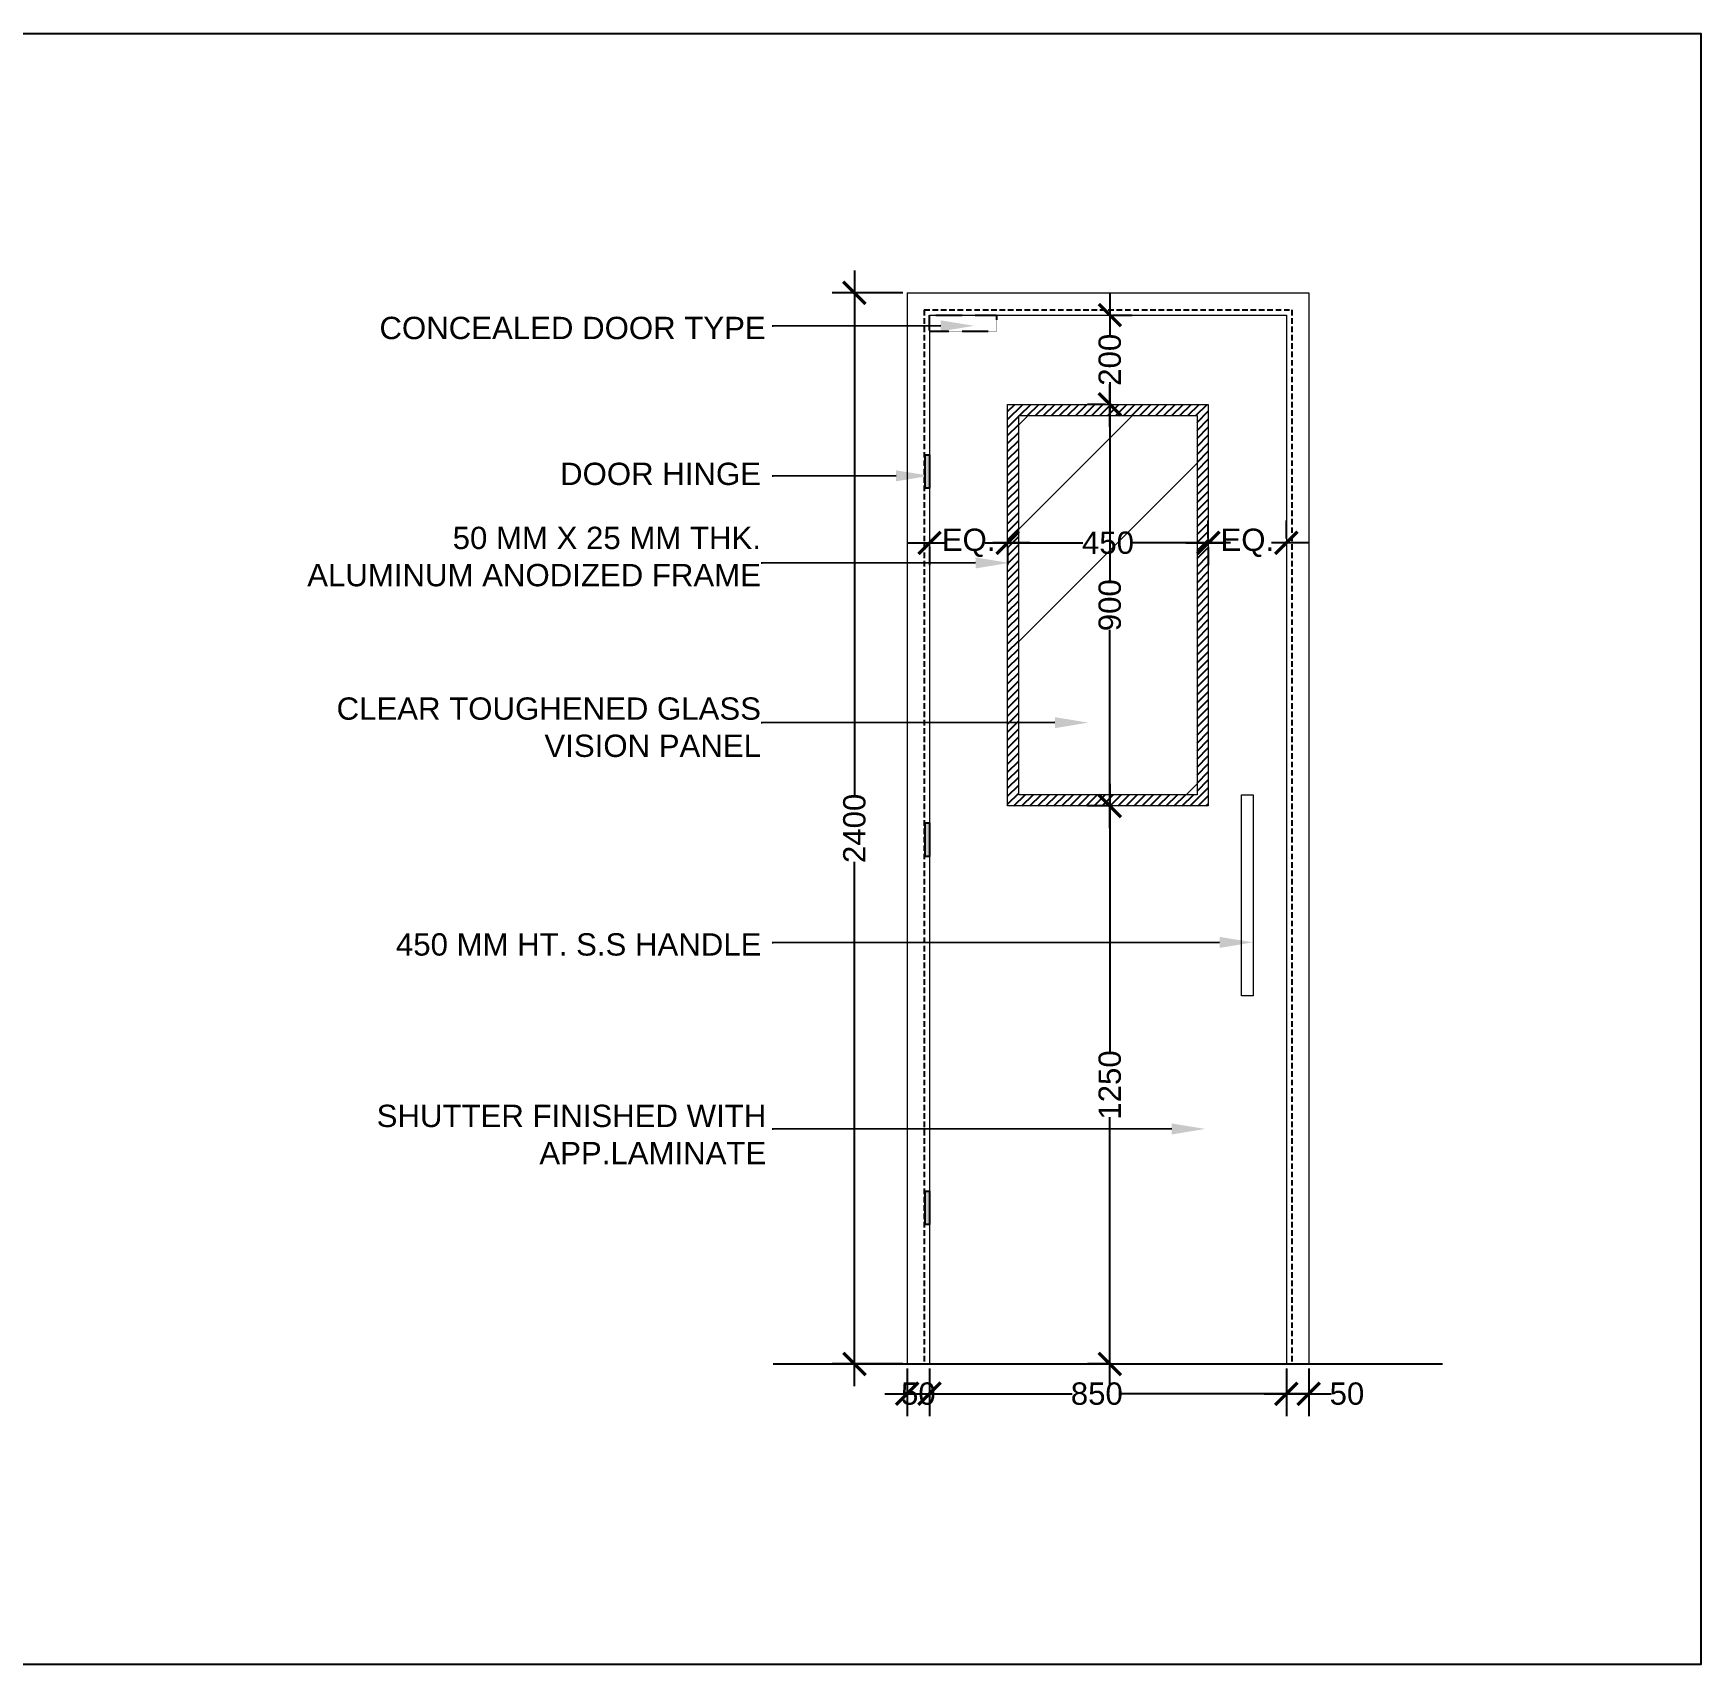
# Model space of a CAD drawing. Header units: millimetres. Extents: x -661525 to 498941, y 282148 to 1359693.
# Drawn here: x -339209 to -335474, y 288714 to 292369 of the extents above; entities that cross this region are included whole.
import ezdxf
from ezdxf import colors
from ezdxf.entities.mleader import LeaderData, LeaderLine
from ezdxf.math import Vec2, Vec3

# ---------------------------------------------------------------- set-up
doc = ezdxf.new("R2010")
doc.units = ezdxf.units.MM
doc.header["$LTSCALE"] = 2.5
doc.header["$PDMODE"] = 35
doc.header["$PDSIZE"] = 15
doc.linetypes.add('DASHED', pattern=[0.75, 0.5, -0.25])
doc.layers.get('0').update_dxf_attribs({"linetype": 'CONTINUOUS'})
doc.layers.get('DEFPOINTS').update_dxf_attribs({"linetype": 'CONTINUOUS'})
for name, color, linetype in [('A-HATCH', 251, 'CONTINUOUS'), ('DOOR TEXT', 7, 'CONTINUOUS'), ('DOOR TYPE', 7, 'CONTINUOUS'), ('HATCH', 8, 'CONTINUOUS')]:
    doc.layers.add(name, color=color, linetype=linetype)
for name, color, linetype, lineweight in [('DIM', 47, 'CONTINUOUS', 18), ('furn', 26, 'CONTINUOUS', 18), ('partition', 6, 'CONTINUOUS', 18)]:
    doc.layers.add(name, color=color, linetype=linetype, lineweight=lineweight)
doc.styles.add('ARIAL', font='arial.ttf')
doc.styles.add('COMPLEX', font='complex.shx', dxfattribs={"width": 0.8})
doc.styles.add('SIMPLEX', font='verdana.ttf', dxfattribs={"height": 200})
doc.styles.get("Standard").update_dxf_attribs({"font": 'txt.shx', "height": 1})
doc.dimstyles.new('TICK100', dxfattribs={"dimtxt": 250, "dimasz": 200, "dimexe": 150, "dimexo": 10, "dimgap": 50, "dimtad": 0, "dimdec": 0, "dimrnd": 5, "dimzin": 1, "dimdsep": 46, "dimtxsty": 'COMPLEX', "dimblk1": 'ARCHTICK', "dimblk2": 'ARCHTICK', "dimsah": 1, "dimcen": 0.09375, "dimdle": 150, "dimclrd": 11, "dimclre": 11, "dimclrt": 7, "dimadec": 0, "dimazin": 0, "dimtfac": 1, "dimtdec": 0, "dimtofl": 0, "dimtmove": 0, "dimatfit": 3, "dimldrblk": 'OPEN90', "dimfxl": 1, "dimtolj": 1, "dimtzin": 1, "dimarcsym": 0})

# ---------------------------------------------------------------- blocks, each defined once
blk = doc.blocks.new('_ARCHTICK')
at = {"color": 0, "linetype": 'ByBlock', "const_width": 0.15}
blk.add_lwpolyline([(-0.5, -0.5), (0.5, 0.5)], dxfattribs=at)
blk = doc.blocks.new('*D101')
at = {"layer": 'DEFPOINTS', "color": 0, "transparency": 16777216}
for p in [(-337369.4, 291787.9), (-337251.2, 291787.9), (-337251.2, 289387.9)]:
    blk.add_point(p, dxfattribs=at)
at = {"layer": 'DOOR TYPE', "color": 8, "lineweight": -2, "transparency": 16777216}
for p, q in [((-337369.4, 291837.9), (-337369.4, 290662.8)), ((-337261.2, 291787.9), (-337419.4, 291787.9)), ((-337369.4, 289337.9), (-337369.4, 290513)), ((-337261.2, 289387.9), (-337419.4, 289387.9))]:
    blk.add_line(p, q, dxfattribs=at)
at = {"layer": 'DOOR TYPE', "color": 8, "lineweight": -2, "transparency": 16777216, "xscale": 50, "yscale": 50, "zscale": 50}
for p, rotation in [((-337369.4, 291787.9), 90), ((-337369.4, 289387.9), 270)]:
    blk.add_blockref('_ARCHTICK', p, dxfattribs=dict(at, rotation=rotation))
at = {"layer": 'DOOR TYPE', "color": 1, "transparency": 16777216, "insert": (-337369.4, 290587.9), "char_height": 50, "attachment_point": 5, "rotation": 90, "style": 'ARIAL'}
blk.add_mtext('\\A1;2400', dxfattribs=at)
blk = doc.blocks.new('*D102')
at = {"layer": 'DEFPOINTS', "color": 0, "transparency": 16777216}
for p in [(-337251.2, 289387.9), (-337201.2, 289387.9), (-337201.2, 289321.2)]:
    blk.add_point(p, dxfattribs=at)
at = {"layer": 'DOOR TYPE', "color": 8, "lineweight": -2, "transparency": 16777216}
for p, q in [((-337251.2, 289377.9), (-337251.2, 289271.2)), ((-337201.2, 289377.9), (-337201.2, 289271.2)), ((-337301.2, 289321.2), (-337151.2, 289321.2))]:
    blk.add_line(p, q, dxfattribs=at)
at = {"layer": 'DOOR TYPE', "color": 8, "lineweight": -2, "transparency": 16777216, "xscale": 50, "yscale": 50, "zscale": 50, "rotation": 180}
blk.add_blockref('_ARCHTICK', (-337251.2, 289321.2), dxfattribs=at)
at = {"layer": 'DOOR TYPE', "color": 8, "lineweight": -2, "transparency": 16777216, "xscale": 50, "yscale": 50, "zscale": 50}
blk.add_blockref('_ARCHTICK', (-337201.2, 289321.2), dxfattribs=at)
at = {"layer": 'DOOR TYPE', "color": 1, "transparency": 16777216, "insert": (-337226.2, 289321.2), "char_height": 50, "attachment_point": 5, "style": 'ARIAL'}
blk.add_mtext('\\A1;50', dxfattribs=at)
blk = doc.blocks.new('*D103')
at = {"layer": 'DEFPOINTS', "color": 0, "transparency": 16777216}
for p in [(-337251.2, 289387.9), (-336401.7, 289387.9), (-336401.7, 289321.2)]:
    blk.add_point(p, dxfattribs=at)
at = {"layer": 'DOOR TYPE', "color": 8, "lineweight": -2, "transparency": 16777216}
for p, q in [((-337251.2, 289377.9), (-337251.2, 289271.2)), ((-336401.7, 289377.9), (-336401.7, 289271.2)), ((-337301.2, 289321.2), (-336881.5, 289321.2)), ((-336351.7, 289321.2), (-336771.3, 289321.2))]:
    blk.add_line(p, q, dxfattribs=at)
at = {"layer": 'DOOR TYPE', "color": 8, "lineweight": -2, "transparency": 16777216, "xscale": 50, "yscale": 50, "zscale": 50, "rotation": 180}
blk.add_blockref('_ARCHTICK', (-337251.2, 289321.2), dxfattribs=at)
at = {"layer": 'DOOR TYPE', "color": 8, "lineweight": -2, "transparency": 16777216, "xscale": 50, "yscale": 50, "zscale": 50}
blk.add_blockref('_ARCHTICK', (-336401.7, 289321.2), dxfattribs=at)
at = {"layer": 'DOOR TYPE', "color": 1, "transparency": 16777216, "insert": (-336826.4, 289321.2), "char_height": 50, "attachment_point": 5, "style": 'ARIAL'}
blk.add_mtext('\\A1;850', dxfattribs=at)
blk = doc.blocks.new('*D104')
at = {"layer": 'DEFPOINTS', "color": 0, "transparency": 16777216}
for p in [(-336401.7, 289387.9), (-336351.7, 289387.9), (-336351.7, 289321.2)]:
    blk.add_point(p, dxfattribs=at)
at = {"layer": 'DOOR TYPE', "color": 8, "lineweight": -2, "transparency": 16777216}
for p, q in [((-336401.7, 289377.9), (-336401.7, 289271.2)), ((-336351.7, 289377.9), (-336351.7, 289271.2)), ((-336451.7, 289321.2), (-336351.7, 289321.2)), ((-336401.7, 289321.2), (-336451.7, 289321.2)), ((-336351.7, 289321.2), (-336301.7, 289321.2))]:
    blk.add_line(p, q, dxfattribs=at)
at = {"layer": 'DOOR TYPE', "color": 8, "lineweight": -2, "transparency": 16777216, "xscale": 50, "yscale": 50, "zscale": 50, "rotation": 180}
blk.add_blockref('_ARCHTICK', (-336401.7, 289321.2), dxfattribs=at)
at = {"layer": 'DOOR TYPE', "color": 8, "lineweight": -2, "transparency": 16777216, "xscale": 50, "yscale": 50, "zscale": 50}
blk.add_blockref('_ARCHTICK', (-336351.7, 289321.2), dxfattribs=at)
at = {"layer": 'DOOR TYPE', "color": 1, "transparency": 16777216, "insert": (-336266, 289321.2), "char_height": 50, "attachment_point": 5, "style": 'ARIAL'}
blk.add_mtext('\\A1;50', dxfattribs=at)
blk = doc.blocks.new('*D105')
at = {"layer": 'DEFPOINTS', "color": 0, "transparency": 16777216}
for p in [(-337201.2, 291228.9), (-337026.2, 291228.9), (-337026.2, 291227.7)]:
    blk.add_point(p, dxfattribs=at)
at = {"layer": 'DOOR TYPE', "color": 8, "lineweight": -2, "transparency": 16777216}
for p, q in [((-337251.2, 291227.7), (-337168, 291227.7)), ((-337201.2, 291218.9), (-337201.2, 291177.7)), ((-336976.2, 291227.7), (-337059.3, 291227.7)), ((-337026.2, 291218.9), (-337026.2, 291177.7))]:
    blk.add_line(p, q, dxfattribs=at)
at = {"layer": 'DOOR TYPE', "color": 8, "lineweight": -2, "transparency": 16777216, "xscale": 50, "yscale": 50, "zscale": 50, "rotation": 180}
blk.add_blockref('_ARCHTICK', (-337201.2, 291227.7), dxfattribs=at)
at = {"layer": 'DOOR TYPE', "color": 8, "lineweight": -2, "transparency": 16777216, "xscale": 50, "yscale": 50, "zscale": 50}
blk.add_blockref('_ARCHTICK', (-337026.2, 291227.7), dxfattribs=at)
at = {"layer": 'DOOR TYPE', "color": 1, "transparency": 16777216, "insert": (-337113.7, 291227.7), "char_height": 50, "attachment_point": 5, "style": 'ARIAL'}
blk.add_mtext('\\A1;EQ.', dxfattribs=at)
blk = doc.blocks.new('*D106')
at = {"layer": 'DEFPOINTS', "color": 0, "transparency": 16777216}
for p in [(-337026.2, 291228.9), (-336576.7, 291227.7), (-336576.7, 291227.7)]:
    blk.add_point(p, dxfattribs=at)
at = {"layer": 'DOOR TYPE', "color": 8, "lineweight": -2, "transparency": 16777216}
for p, q in [((-337076.2, 291227.7), (-336857.5, 291227.7)), ((-337026.2, 291218.9), (-337026.2, 291177.7)), ((-336526.7, 291227.7), (-336745.4, 291227.7)), ((-336576.7, 291217.7), (-336576.7, 291177.7))]:
    blk.add_line(p, q, dxfattribs=at)
at = {"layer": 'DOOR TYPE', "color": 8, "lineweight": -2, "transparency": 16777216, "xscale": 50, "yscale": 50, "zscale": 50, "rotation": 180}
blk.add_blockref('_ARCHTICK', (-337026.2, 291227.7), dxfattribs=at)
at = {"layer": 'DOOR TYPE', "color": 8, "lineweight": -2, "transparency": 16777216, "xscale": 50, "yscale": 50, "zscale": 50}
blk.add_blockref('_ARCHTICK', (-336576.7, 291227.7), dxfattribs=at)
at = {"layer": 'DOOR TYPE', "color": 1, "transparency": 16777216, "insert": (-336801.4, 291227.7), "char_height": 50, "attachment_point": 5, "style": 'ARIAL'}
blk.add_mtext('\\A1;450', dxfattribs=at)
blk = doc.blocks.new('*D107')
at = {"layer": 'DEFPOINTS', "color": 0, "transparency": 16777216}
for p in [(-336576.7, 291227.7), (-336401.7, 291227.7), (-336401.7, 291227.7)]:
    blk.add_point(p, dxfattribs=at)
at = {"layer": 'DOOR TYPE', "color": 8, "lineweight": -2, "transparency": 16777216}
for p, q in [((-336576.7, 291237.7), (-336576.7, 291277.7)), ((-336401.7, 291237.7), (-336401.7, 291277.7)), ((-336626.7, 291227.7), (-336543.5, 291227.7)), ((-336351.7, 291227.7), (-336434.8, 291227.7))]:
    blk.add_line(p, q, dxfattribs=at)
at = {"layer": 'DOOR TYPE', "color": 8, "lineweight": -2, "transparency": 16777216, "xscale": 50, "yscale": 50, "zscale": 50, "rotation": 180}
blk.add_blockref('_ARCHTICK', (-336576.7, 291227.7), dxfattribs=at)
at = {"layer": 'DOOR TYPE', "color": 8, "lineweight": -2, "transparency": 16777216, "xscale": 50, "yscale": 50, "zscale": 50}
blk.add_blockref('_ARCHTICK', (-336401.7, 291227.7), dxfattribs=at)
at = {"layer": 'DOOR TYPE', "color": 1, "transparency": 16777216, "insert": (-336489.2, 291227.7), "char_height": 50, "attachment_point": 5, "style": 'ARIAL'}
blk.add_mtext('\\A1;EQ.', dxfattribs=at)
blk = doc.blocks.new('*D108')
at = {"layer": 'DEFPOINTS', "color": 0, "transparency": 16777216}
for p in [(-336797.2, 290638.1), (-336784.3, 290638.1), (-336784.3, 289387.9)]:
    blk.add_point(p, dxfattribs=at)
at = {"layer": 'DOOR TYPE', "color": 8, "lineweight": -2, "transparency": 16777216}
for p, q in [((-336797.2, 290688.1), (-336797.2, 290085.2)), ((-336794.3, 290638.1), (-336847.2, 290638.1)), ((-336797.2, 289337.9), (-336797.2, 289940.9)), ((-336794.3, 289387.9), (-336847.2, 289387.9))]:
    blk.add_line(p, q, dxfattribs=at)
at = {"layer": 'DOOR TYPE', "color": 8, "lineweight": -2, "transparency": 16777216, "xscale": 50, "yscale": 50, "zscale": 50}
for p, rotation in [((-336797.2, 290638.1), 90), ((-336797.2, 289387.9), 270)]:
    blk.add_blockref('_ARCHTICK', p, dxfattribs=dict(at, rotation=rotation))
at = {"layer": 'DOOR TYPE', "color": 1, "transparency": 16777216, "insert": (-336797.2, 290013), "char_height": 50, "attachment_point": 5, "rotation": 90, "style": 'ARIAL'}
blk.add_mtext('\\A1;1250', dxfattribs=at)
blk = doc.blocks.new('*D109')
at = {"layer": 'DEFPOINTS', "color": 0, "transparency": 16777216}
for p in [(-336797.2, 291537.9), (-336797.2, 291537.9), (-336784.3, 290638.1)]:
    blk.add_point(p, dxfattribs=at)
at = {"layer": 'DOOR TYPE', "color": 8, "lineweight": -2, "transparency": 16777216}
for p, q in [((-336797.2, 291587.9), (-336797.2, 291143.1)), ((-336807.2, 291537.9), (-336847.2, 291537.9)), ((-336797.2, 290588.1), (-336797.2, 291033)), ((-336794.3, 290638.1), (-336847.2, 290638.1))]:
    blk.add_line(p, q, dxfattribs=at)
at = {"layer": 'DOOR TYPE', "color": 8, "lineweight": -2, "transparency": 16777216, "xscale": 50, "yscale": 50, "zscale": 50}
for p, rotation in [((-336797.2, 291537.9), 90), ((-336797.2, 290638.1), 270)]:
    blk.add_blockref('_ARCHTICK', p, dxfattribs=dict(at, rotation=rotation))
at = {"layer": 'DOOR TYPE', "color": 1, "transparency": 16777216, "insert": (-336797.2, 291088), "char_height": 50, "attachment_point": 5, "rotation": 90, "style": 'ARIAL'}
blk.add_mtext('\\A1;900', dxfattribs=at)
blk = doc.blocks.new('*D110')
at = {"layer": 'DEFPOINTS', "color": 0, "transparency": 16777216}
for p in [(-336801.4, 291737.9), (-336797.2, 291737.9), (-336797.2, 291537.9)]:
    blk.add_point(p, dxfattribs=at)
at = {"layer": 'DOOR TYPE', "color": 8, "lineweight": -2, "transparency": 16777216}
for p, q in [((-336797.2, 291787.9), (-336797.2, 291693.4)), ((-336791.4, 291737.9), (-336747.2, 291737.9)), ((-336797.2, 291487.9), (-336797.2, 291582.4)), ((-336807.2, 291537.9), (-336847.2, 291537.9))]:
    blk.add_line(p, q, dxfattribs=at)
at = {"layer": 'DOOR TYPE', "color": 8, "lineweight": -2, "transparency": 16777216, "xscale": 50, "yscale": 50, "zscale": 50}
for p, rotation in [((-336797.2, 291737.9), 90), ((-336797.2, 291537.9), 270)]:
    blk.add_blockref('_ARCHTICK', p, dxfattribs=dict(at, rotation=rotation))
at = {"layer": 'DOOR TYPE', "color": 1, "transparency": 16777216, "insert": (-336797.2, 291637.9), "char_height": 50, "attachment_point": 5, "rotation": 90, "style": 'ARIAL'}
blk.add_mtext('\\A1;200', dxfattribs=at)

msp = doc.modelspace()

# ---------------------------------------------------------------- hatches: boundary and pattern name
at = {"layer": 'A-HATCH', "ltscale": 0.5}
h = msp.add_hatch(color=256, dxfattribs=at)
h.dxf.hatch_style = 1
h.paths.add_polyline_path([(-337210.7, 291350), (-337201.2, 291350), (-337201.2, 291425), (-337210.7, 291425)])
h = msp.add_hatch(color=256, dxfattribs=at)
h.dxf.hatch_style = 1
h.paths.add_polyline_path([(-337210.7, 290525.2), (-337201.2, 290525.2), (-337201.2, 290600.2), (-337210.7, 290600.2)])
h = msp.add_hatch(color=256, dxfattribs=at)
h.dxf.hatch_style = 1
h.paths.add_polyline_path([(-337210.7, 289700.4), (-337201.2, 289700.4), (-337201.2, 289775.4), (-337210.7, 289775.4)])
at = {"layer": 'furn', "ltscale": 5}
h = msp.add_hatch(dxfattribs=at)
h.set_pattern_fill('AR-RROOF', color=4, scale=50, angle=45)
h.set_pattern_definition([(45, (-355432.1, 290788), (1077.63, 2873.68), [19050, -2540, 6350, -1270]), (45, (-354686.7, 292431.3), (-2092.4, 296.35), [3810, -419.1, 7620, -952.5]), (45, (-355746.4, 292000.3), (4068.056, 5271.41), [10160, -1778, 5080, -1270])])
h.paths.add_polyline_path([(-337001.2, 291512.9), (-336601.7, 291512.9), (-336601.7, 290663.1), (-337001.2, 290663.1)])
at = {"layer": 'HATCH', "ltscale": 5}
h = msp.add_hatch(dxfattribs=at)
h.set_pattern_fill('ANSI31', color=8, scale=4)
h.set_pattern_definition([(45, (-336801.439, 290812.939), (-8.98026, 8.98026), [])])
h.paths.add_polyline_path([(-337001.2, 291512.9), (-336601.7, 291512.9), (-336601.7, 290657), (-336576.7, 290657), (-336576.7, 291537.9), (-337026.2, 291537.9), (-337026.2, 290207.5), (-337001.2, 290207.5)])
h.paths.add_polyline_path([(-336576.7, 290657), (-336601.7, 290657), (-336601.7, 290207.5), (-336576.7, 290207.5)], flags=16)
h.paths.add_polyline_path([(-336576.7, 290207.5), (-336601.7, 290207.5), (-336601.7, 290663.1), (-337001.2, 290663.1), (-337001.2, 290207.5), (-337026.2, 290207.5), (-337026.2, 290638.1), (-336576.7, 290638.1)], flags=17)

# ---------------------------------------------------------------- linework, layer by layer
at = {"color": 8, "linetype": 'DASHED', "ltscale": 10}
for p, q in [((-337213.2, 291749.9), (-337213.2, 289387.9)), ((-337213.2, 291749.9), (-336389.7, 291749.9)), ((-336389.7, 291749.9), (-336389.7, 289387.9))]:
    msp.add_line(p, q, dxfattribs=at)
at = {"color": 8, "linetype": 'DASHED', "ltscale": 0.2}
msp.add_lwpolyline([(-337201.2, 291737.9), (-337051.2, 291737.9), (-337051.2, 291701), (-337201.2, 291701)], close=True, dxfattribs=at)
at = {"ltscale": 0.5}
for points in [[(-337201.2, 291350), (-337210.7, 291350), (-337210.7, 291425), (-337201.2, 291425)], [(-337201.2, 290525.2), (-337210.7, 290525.2), (-337210.7, 290600.2), (-337201.2, 290600.2)], [(-337201.2, 289700.4), (-337210.7, 289700.4), (-337210.7, 289775.4), (-337201.2, 289775.4)]]:
    msp.add_lwpolyline(points, close=True, dxfattribs=at)
at = {"layer": 'DOOR TEXT', "ltscale": 5}
msp.add_line((-337551.2, 289387.9), (-336051.7, 289387.9), dxfattribs=at)
at = {"layer": 'DOOR TYPE'}
msp.add_lwpolyline([(-343481.2, 292369.3), (-335473.5, 292369.3), (-335473.5, 288714.2), (-343481.2, 288714.2)], close=True, dxfattribs=at)
at = {"layer": 'furn', "linetype": 'Continuous', "ltscale": 2}
for p, q in [((-337251.2, 291787.9), (-337251.2, 289387.9)), ((-337251.2, 291787.9), (-336351.7, 291787.9)), ((-336351.7, 291787.9), (-336351.7, 289387.9)), ((-337251.2, 291737.9), (-337251.2, 289387.9)), ((-337201.2, 291737.9), (-337201.2, 289387.9)), ((-337201.2, 291737.9), (-336401.7, 291737.9)), ((-336401.7, 291737.9), (-336401.7, 289387.9))]:
    msp.add_line(p, q, dxfattribs=at)
at = {"layer": 'furn', "color": 8, "linetype": 'Continuous', "ltscale": 2}
for points in [[(-337026.2, 291537.9), (-336576.7, 291537.9), (-336576.7, 290638.1), (-337026.2, 290638.1)], [(-337001.2, 291512.9), (-336601.7, 291512.9), (-336601.7, 290663.1), (-337001.2, 290663.1)]]:
    msp.add_lwpolyline(points, close=True, dxfattribs=at)
at = {"layer": 'partition', "color": 8, "lineweight": 18, "ltscale": 5}
msp.add_lwpolyline([(-336476.2, 290662.9), (-336476.2, 290212.9), (-336502.2, 290212.9), (-336502.2, 290662.9)], close=True, dxfattribs=at)

# ---------------------------------------------------------------- texts
at = {"layer": 'DOOR TEXT', "char_height": 50, "attachment_point": 9, "style": 'SIMPLEX'}
for s, insert in [('\\pxqr,t6;{\\f@Arial Unicode MS|b0|i0|c0|p34;CONCEALED DOOR TYPE}', (-337568.2, 291683.5)), ('\\pxqr,t6;{\\f@Arial Unicode MS|b0|i0|c0|p34;DOOR HINGE}', (-337578.8, 291356.6)), ('\\pxqr,t6;{\\f@Arial Unicode MS|b0|i0|c0|p34;50 MM X 25 MM THK.\\PALUMINUM ANODIZED FRAME }', (-337578.8, 291129.7)), ('\\pxqr,t6;{\\f@Arial Unicode MS|b0|i0|c0|p34;CLEAR TOUGHENED GLASS\\PVISION PANEL}', (-337578.8, 290747.3)), ('\\pxqr,t6;{\\f@Arial Unicode MS|b0|i0|c0|p34;450 MM HT. S.S HANDLE}', (-337577.8, 290302.2)), ('\\pxqr,t6;{\\f@Arial Unicode MS|b0|i0|c0|p34;SHUTTER FINISHED WITH\\PAPP.LAMINATE}', (-337566.9, 289835.4))]:
    msp.add_mtext(s, dxfattribs=dict(at, insert=insert))

# ---------------------------------------------------------------- dimensions: what is measured, and where the dimension line sits
at = {"layer": 'DOOR TYPE'}
for base, p1, p2, picture, middle in [((-337369.4, 291787.9), (-337251.2, 289387.9), (-337251.2, 291787.9), '*D101', (-337369.4, 290587.9)), ((-336797.2, 291537.9), (-336784.3, 290638.1), (-336797.2, 291537.9), '*D109', (-336797.2, 291088)), ((-336797.2, 290638.1), (-336784.3, 289387.9), (-336784.3, 290638.1), '*D108', (-336797.2, 290013))]:
    dim = msp.add_linear_dim(base=base, p1=p1, p2=p2, angle=90, dimstyle='TICK100', override={"dimtxt": 50, "dimasz": 50, "dimexe": 50, "dimgap": 0, "dimtxsty": 'ARIAL', "dimdle": 50, "dimclrd": 8, "dimclre": 8, "dimclrt": 1}, dxfattribs=at)
    dim.commit()
    dim.dimension.update_dxf_attribs({"geometry": picture, "text_midpoint": middle})
dim = msp.add_linear_dim(base=(-336797.2, 291737.9), p1=(-336797.2, 291537.9), p2=(-336801.4, 291737.9), angle=90, dimstyle='TICK100', override={"dimtxt": 50, "dimasz": 50, "dimexe": 50, "dimgap": 0, "dimtxsty": 'ARIAL', "dimdle": 50, "dimclrd": 8, "dimclre": 8, "dimclrt": 1}, dxfattribs=at)
dim.commit()
dim.dimension.update_dxf_attribs({"geometry": '*D110', "text_midpoint": (-336797.2, 291637.9), "dimtype": 160})
for base, p1, p2, picture, middle in [((-337026.2, 291227.7), (-337201.2, 291228.9), (-337026.2, 291228.9), '*D105', (-337113.7, 291227.7)), ((-336401.7, 291227.7), (-336576.7, 291227.7), (-336401.7, 291227.7), '*D107', (-336489.2, 291227.7))]:
    dim = msp.add_linear_dim(base=base, p1=p1, p2=p2, text='EQ.', dimstyle='TICK100', override={"dimtxt": 50, "dimasz": 50, "dimexe": 50, "dimgap": 0, "dimtxsty": 'ARIAL', "dimdle": 50, "dimclrd": 8, "dimclre": 8, "dimclrt": 1}, dxfattribs=at)
    dim.commit()
    dim.dimension.update_dxf_attribs({"geometry": picture, "text_midpoint": middle, "dimtype": 160})
for base, p1, p2, picture, middle in [((-336576.6888583, 291227.6921773), (-337026.1888583, 291228.8712653), (-336576.6888583, 291227.6921773), '*D106', (-336801.4388583, 291227.6921773)), ((-336401.6888583, 289321.1745652), (-337251.1888583, 289387.9392825), (-336401.6888583, 289387.9392825), '*D103', (-336826.4388583, 289321.1745652)), ((-336351.7, 289321.2), (-336401.7, 289387.9), (-336351.7, 289387.9), '*D104', (-336266, 289321.2))]:
    dim = msp.add_linear_dim(base=base, p1=p1, p2=p2, dimstyle='TICK100', override={"dimtxt": 50, "dimasz": 50, "dimexe": 50, "dimgap": 0, "dimtxsty": 'ARIAL', "dimdle": 50, "dimclrd": 8, "dimclre": 8, "dimclrt": 1}, dxfattribs=at)
    dim.commit()
    dim.dimension.update_dxf_attribs({"geometry": picture, "text_midpoint": middle})
dim = msp.add_linear_dim(base=(-337201.2, 289321.2), p1=(-337251.2, 289387.9), p2=(-337201.2, 289387.9), dimstyle='TICK100', override={"dimtxt": 50, "dimasz": 50, "dimexe": 50, "dimgap": 0, "dimtxsty": 'ARIAL', "dimdle": 50, "dimclrd": 8, "dimclre": 8, "dimclrt": 1}, dxfattribs=at)
dim.commit()
dim.dimension.update_dxf_attribs({"geometry": '*D102', "text_midpoint": (-337226.2, 289321.2), "dimtype": 160})

# ---------------------------------------------------------------- leaders
at = {"layer": 'DIM', "ltscale": 5}
ml = msp.add_multileader_mtext('Standard', dxfattribs=at)
ml.set_content('', color=256)
ml.set_leader_properties()
ml.build(insert=Vec2(0, 0))
ml.multileader.update_dxf_attribs({"text_right_attachment_type": 6, "dogleg_length": 0.36, "arrow_head_size": 75})
ctx = ml.context
ctx.base_point, ctx.arrow_head_size, ctx.plane_origin = Vec3(-337555.5, 291716), 75, Vec3(-337551.2, 291714)
ctx.right_attachment, ctx.text_align_type = 6, 2
notes = []
notes.append((ctx, [(0, (1, 1, 0), (-337551.2, 291713.2), (-1, 0), 0.36, [(0, [(-337101.1, 291714)], 0, [])])]))
ctx.mtext.insert, ctx.mtext.alignment, ctx.mtext.flow_direction = Vec3(-337553.5, 291718), 3, 5
ml = msp.add_multileader_mtext('Standard', dxfattribs=at)
ml.set_content('', color=256)
ml.set_leader_properties()
ml.build(insert=Vec2(0, 0))
ml.multileader.update_dxf_attribs({"text_right_attachment_type": 6, "dogleg_length": 0.36, "arrow_head_size": 75})
ctx = ml.context
ctx.base_point, ctx.arrow_head_size, ctx.plane_origin = Vec3(-337555.5, 291380.1), 75, Vec3(-337551.2, 291378.1)
ctx.right_attachment, ctx.text_align_type = 6, 2
notes.append((ctx, [(0, (1, 1, 0), (-337551.2, 291377.3), (-1, 0), 0.36, [(0, [(-337201.2, 291378.1)], 0, [])])]))
ctx.mtext.insert, ctx.mtext.alignment, ctx.mtext.flow_direction = Vec3(-337553.5, 291382.1), 3, 5
ml = msp.add_multileader_mtext('Standard', dxfattribs=at)
ml.set_content('', color=256)
ml.set_leader_properties()
ml.build(insert=Vec2(0, 0))
ml.multileader.update_dxf_attribs({"text_right_attachment_type": 6, "dogleg_length": 0.36, "arrow_head_size": 75})
ctx = ml.context
ctx.base_point, ctx.arrow_head_size, ctx.plane_origin = Vec3(-337580.5, 291184.8), 75, Vec3(-337576.2, 291182.8)
ctx.right_attachment, ctx.text_align_type = 6, 2
notes.append((ctx, [(0, (1, 1, 0), (-337576.2, 291182), (-1, 0), 0.36, [(0, [(-337023, 291182.8)], 0, [])])]))
ctx.mtext.insert, ctx.mtext.alignment, ctx.mtext.flow_direction = Vec3(-337578.5, 291186.8), 3, 5
ml = msp.add_multileader_mtext('Standard', dxfattribs=at)
ml.set_content('', color=256)
ml.set_leader_properties()
ml.build(insert=Vec2(0, 0))
ml.multileader.update_dxf_attribs({"text_right_attachment_type": 6, "dogleg_length": 0.36, "arrow_head_size": 75})
ctx = ml.context
ctx.base_point, ctx.arrow_head_size, ctx.plane_origin = Vec3(-337580.5, 290826.9), 75, Vec3(-337576.2, 290824.9)
ctx.right_attachment, ctx.text_align_type = 6, 2
notes.append((ctx, [(0, (1, 1, 0), (-337576.2, 290824.1), (-1, 0), 0.36, [(0, [(-336845.3, 290824.9)], 0, [])])]))
ctx.mtext.insert, ctx.mtext.alignment, ctx.mtext.flow_direction = Vec3(-337578.5, 290828.9), 3, 5
ml = msp.add_multileader_mtext('Standard', dxfattribs=at)
ml.set_content('', color=256)
ml.set_leader_properties()
ml.build(insert=Vec2(0, 0))
ml.multileader.update_dxf_attribs({"text_right_attachment_type": 6, "dogleg_length": 0.36, "arrow_head_size": 75})
ctx = ml.context
ctx.base_point, ctx.arrow_head_size, ctx.plane_origin = Vec3(-337555.5, 290334.5), 75, Vec3(-337551.2, 290257.5)
ctx.right_attachment, ctx.text_align_type = 6, 2
notes.append((ctx, [(0, (1, 1, 0), (-337551.2, 290331.7), (-1, 0), 0.36, [(0, [(-336476.2, 290332.5)], 0, [])])]))
ctx.mtext.insert, ctx.mtext.alignment, ctx.mtext.flow_direction = Vec3(-337553.5, 290336.5), 3, 5
ml = msp.add_multileader_mtext('Standard', dxfattribs=at)
ml.set_content('', color=256)
ml.set_leader_properties()
ml.build(insert=Vec2(0, 0))
ml.multileader.update_dxf_attribs({"text_right_attachment_type": 6, "dogleg_length": 0.36, "arrow_head_size": 75})
ctx = ml.context
ctx.base_point, ctx.arrow_head_size, ctx.plane_origin = Vec3(-337555.5, 289916.5), 75, Vec3(-337551.2, 289914.5)
ctx.right_attachment, ctx.text_align_type = 6, 2
notes.append((ctx, [(0, (1, 1, 0), (-337551.2, 289913.7), (-1, 0), 0.36, [(0, [(-336583.4, 289914.5)], 0, [])])]))
ctx.mtext.insert, ctx.mtext.alignment, ctx.mtext.flow_direction = Vec3(-337553.5, 289918.5), 3, 5
for ctx, leaders in notes:
    for number, flags, end, landing, length, lines in leaders:
        leader = LeaderData()
        leader.index, (leader.has_last_leader_line, leader.has_dogleg_vector, leader.attachment_direction) = number, flags
        leader.last_leader_point, leader.dogleg_vector, leader.dogleg_length = Vec3(end), Vec3(landing), length
        for number, points, colour, breaks in lines:
            line = LeaderLine()
            line.index, line.vertices, line.color, line.breaks = number, Vec3.list(points), colors.encode_raw_color(colour), breaks
            leader.lines.append(line)
        ctx.leaders.append(leader)

doc.saveas('drawing.dxf')
